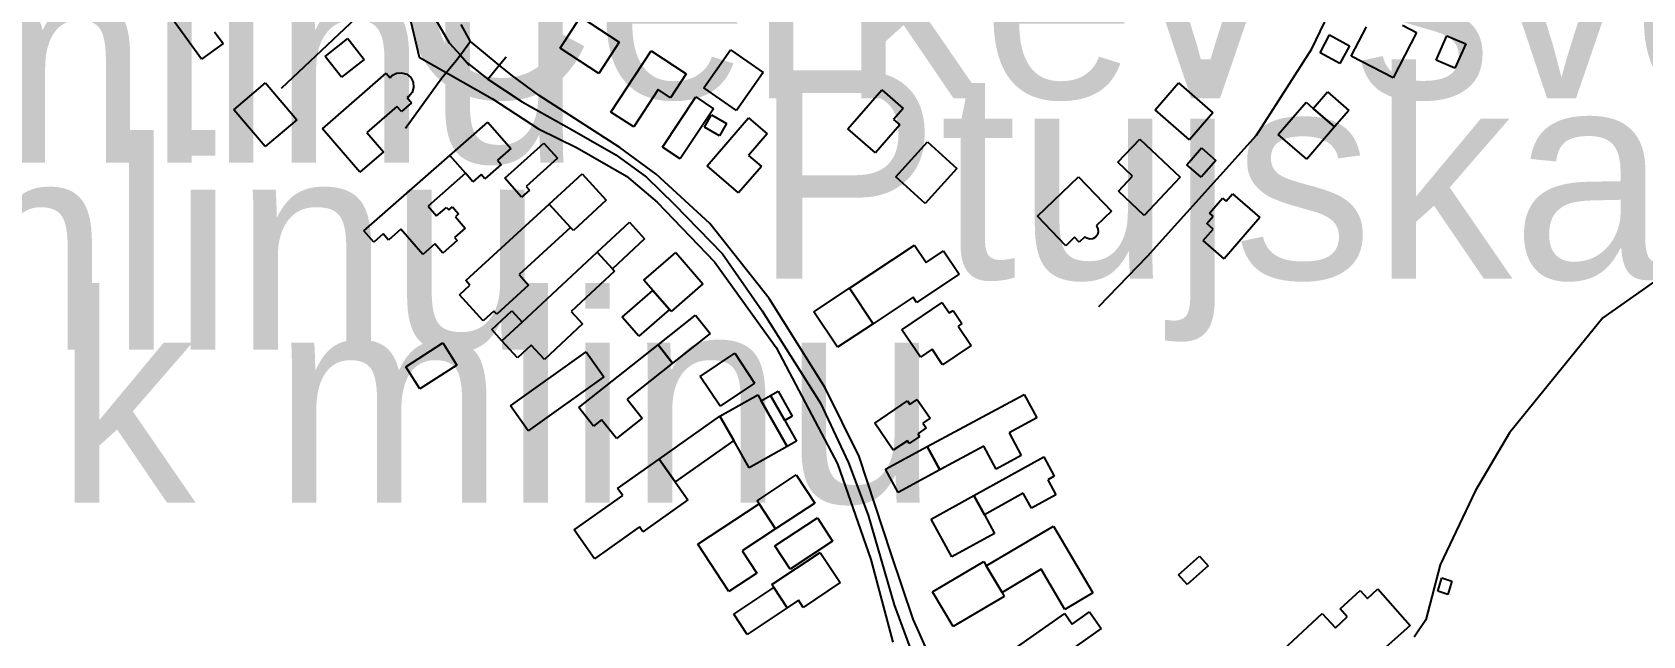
# Model space of a CAD drawing. Extents: x -8864 to 13231, y -7697 to 8949.
# Drawn here: x -498.5 to -18.9, y -3434 to -3254.4 of the extents above; entities that cross this region are included whole.
import ezdxf

# ---------------------------------------------------------------- set-up
doc = ezdxf.new("R2010")
doc.units = 0
for name, color, linetype in [('OSM_BUILDING_BARN', 9, 'CONTINUOUS'), ('OSM_BUILDING_FARM_AUXILIARY', 9, 'CONTINUOUS'), ('OSM_BUILDING_GARAGE', 9, 'CONTINUOUS'), ('OSM_BUILDING_HOUSE', 9, 'CONTINUOUS'), ('OSM_BUILDING_YES', 9, 'CONTINUOUS'), ('OSM_HIGHWAY_FOOTWAY', 8, 'CONTINUOUS'), ('OSM_HIGHWAY_RESIDENTIAL', 8, 'CONTINUOUS'), ('OSM_HIGHWAY_SECONDARY', 8, 'CONTINUOUS'), ('OSM_HIGHWAY_SERVICE', 8, 'CONTINUOUS'), ('OSM_HIGHWAY_TRACK', 8, 'CONTINUOUS'), ('OSM_LABELS', 8, 'CONTINUOUS'), ('OSM_WATERWAY_STREAM', 4, 'CONTINUOUS')]:
    doc.layers.add(name, color=color, linetype=linetype)

msp = doc.modelspace()

# ---------------------------------------------------------------- linework, layer by layer
at = {"layer": 'OSM_BUILDING_BARN'}
for p, q in [((-399.747364, -3313.497619), (-374.096519, -3291.091841)), ((-374.096519, -3291.091841), (-369.47171, -3296.395839)), ((-369.47171, -3296.395839), (-380.627913, -3306.147634)), ((-380.627913, -3306.147634), (-378.062829, -3309.08318)), ((-378.062829, -3309.08318), (-375.137867, -3306.525697)), ((-375.137867, -3306.525697), (-374.464053, -3307.292942)), ((-374.464053, -3307.292942), (-373.384421, -3306.347785)), ((-373.384421, -3306.347785), (-371.508463, -3308.504967)), ((-371.508463, -3308.504967), (-372.473242, -3309.350048)), ((-372.473242, -3309.350048), (-369.525309, -3312.730374)), ((-369.379826, -3328.342142), (-344.517649, -3305.558301)), ((-344.517649, -3305.558301), (-338.170022, -3312.485745)), ((-396.799431, -3316.877945), (-399.747364, -3313.497619)), ((-388.728986, -3313.063959), (-392.411988, -3316.277492)), ((-382.189935, -3320.569616), (-388.728986, -3313.063959)), ((-369.525309, -3312.730374), (-372.702951, -3315.499128)), ((-338.170022, -3312.485745), (-353.499273, -3326.540784)), ((-394.012294, -3314.442776), (-396.799431, -3316.877945)), ((-392.411988, -3316.277492), (-394.012294, -3314.442776)), ((-378.583503, -3317.4228), (-382.189935, -3320.569616)), ((-376.225156, -3320.124837), (-378.583503, -3317.4228)), ((-371.929597, -3316.377568), (-376.225156, -3320.124837)), ((-372.702951, -3315.499128), (-371.929597, -3316.377568)), ((-352.580437, -3340.684779), (-330.26803, -3319.913566)), ((-330.26803, -3319.913566), (-325.727448, -3324.795024)), ((-368.139397, -3329.6876), (-369.379826, -3328.342142)), ((-353.499273, -3326.540784), (-350.666195, -3329.643122)), ((-325.091919, -3325.484432), (-338.039853, -3337.537962)), ((-325.727448, -3324.795024), (-325.091919, -3325.484432)), ((-371.248127, -3332.534191), (-368.139397, -3329.6876)), ((-364.180744, -3340.262238), (-371.248127, -3332.534191)), ((-350.666195, -3329.643122), (-360.17615, -3338.360805)), ((-361.056701, -3337.393409), (-364.180744, -3340.262238)), ((-360.17615, -3338.360805), (-361.056701, -3337.393409)), ((-338.039853, -3337.537962), (-334.594217, -3341.240753)), ((-358.598814, -3346.289003), (-352.580437, -3340.684779)), ((-334.594217, -3341.240753), (-345.911217, -3351.782032)), ((-353.93572, -3351.303894), (-358.598814, -3346.289003)), ((-349.86987, -3347.523267), (-353.93572, -3351.303894)), ((-345.911217, -3351.782032), (-349.86987, -3347.523267)), ((-335.75042, -3366.07058), (-312.098043, -3347.400952)), ((-312.098043, -3347.400952), (-307.779513, -3352.882862)), ((-356.041387, -3365.570203), (-333.568184, -3349.513656)), ((-333.568184, -3349.513656), (-328.300189, -3356.952596)), ((-328.300189, -3356.952596), (-350.758078, -3373.009144)), ((-307.779513, -3352.882862), (-321.332348, -3363.579814)), ((-350.758078, -3373.009144), (-356.041387, -3365.570203)), ((-331.340006, -3371.663685), (-335.75042, -3366.07058)), ((-321.332348, -3363.579814), (-316.837707, -3369.284114)), ((-328.943375, -3369.784491), (-331.340006, -3371.663685)), ((-324.540618, -3375.366476), (-328.943375, -3369.784491)), ((-316.837707, -3369.284114), (-324.540618, -3375.366476)), ((-311.822393, -3381.482197), (-293.675377, -3368.683661)), ((-293.675377, -3368.683661), (-289.594213, -3375.900212)), ((-289.594213, -3375.900212), (-307.067415, -3388.231729)), ((-324.150112, -3390.17764), (-311.822393, -3381.482197)), ((-307.067415, -3388.231729), (-311.822393, -3381.482197)), ((-311.822393, -3381.482197), (-307.067415, -3388.231729)), ((-322.641689, -3392.312583), (-324.150112, -3390.17764)), ((-307.067415, -3388.231729), (-303.277216, -3393.613564)), ((-337.11336, -3402.520277), (-322.641689, -3392.312583)), ((-303.277216, -3393.613564), (-316.692225, -3403.065132)), ((-300.275684, -3406.823521), (-281.983186, -3394.769991)), ((-281.983186, -3394.769991), (-277.09804, -3402.197812)), ((-331.079669, -3411.093406), (-337.11336, -3402.520277)), ((-317.687631, -3401.652957), (-331.079669, -3411.093406)), ((-316.692225, -3403.065132), (-317.687631, -3401.652957)), ((-277.09804, -3402.197812), (-287.052099, -3408.758313)), ((-291.010752, -3420.900799), (-300.275684, -3406.823521)), ((-287.052099, -3408.758313), (-282.67997, -3415.407769)), ((-282.67997, -3415.407769), (-291.010752, -3420.900799)), ((-289.586556, -3427.572494), (-277.679969, -3419.644296)), ((-277.679969, -3419.644296), (-273.63709, -3425.726659)), ((-285.543676, -3433.654857), (-289.586556, -3427.572494)), ((-273.63709, -3425.726659), (-285.543676, -3433.654857))]:
    msp.add_line(p, q, dxfattribs=at)
at = {"layer": 'OSM_BUILDING_FARM_AUXILIARY'}
for p, q in [((-205.000023, -3437.246453), (-191.026055, -3427.394582)), ((-191.026055, -3427.394582), (-188.805534, -3430.541399)), ((-188.805534, -3430.541399), (-183.63708, -3426.894205)), ((-183.63708, -3426.894205), (-180.145502, -3431.84238)), ((-180.145502, -3431.84238), (-205.94183, -3450.044989))]:
    msp.add_line(p, q, dxfattribs=at)
at = {"layer": 'OSM_BUILDING_GARAGE'}
for p, q in [((-114.984699, -3260.502117), (-112.143963, -3255.231478)), ((-112.143963, -3255.231478), (-106.24044, -3258.411652)), ((-109.081176, -3263.682292), (-114.984699, -3260.502117)), ((-106.24044, -3258.411652), (-109.081176, -3263.682292))]:
    msp.add_line(p, q, dxfattribs=at)
at = {"layer": 'OSM_BUILDING_HOUSE'}
for p, q in [((-448.039865, -3262.41467), (-458.055181, -3248.693216)), ((-444.219038, -3254.252962), (-441.676924, -3257.733363)), ((-105.704453, -3261.569588), (-101.186841, -3252.77407)), ((-86.217467, -3254.441994), (-93.200623, -3268.007775)), ((-90.398172, -3252.284812), (-86.217467, -3254.441994)), ((-441.676924, -3257.733363), (-448.039865, -3262.41467)), ((-326.140924, -3278.159871), (-314.219024, -3259.912784)), ((-314.219024, -3259.912784), (-303.751948, -3266.762391)), ((-298.445668, -3270.943321), (-290.505392, -3259.623677)), ((-290.505392, -3259.623677), (-280.811669, -3266.428807)), ((-93.200623, -3268.007775), (-105.704453, -3261.569588)), ((-438.445684, -3277.459343), (-429.042926, -3269.464428)), ((-429.042926, -3269.464428), (-419.701424, -3280.461606)), ((-303.751948, -3266.762391), (-308.415042, -3273.901106)), ((-288.751946, -3277.74845), (-298.445668, -3270.943321)), ((-280.811669, -3266.428807), (-288.751946, -3277.74845)), ((-164.081182, -3277.503821), (-157.166939, -3269.508906)), ((-157.166939, -3269.508906), (-146.891287, -3278.41562)), ((-312.113357, -3271.477056), (-319.372164, -3282.585429)), ((-308.415042, -3273.901106), (-312.113357, -3271.477056)), ((-310.811673, -3288.623314), (-300.903555, -3273.678716)), ((-300.903555, -3273.678716), (-295.627904, -3277.181356)), ((-255.589615, -3283.119165), (-245.474759, -3271.599371)), ((-245.474759, -3271.599371), (-239.173074, -3277.147998)), ((-429.104182, -3288.456522), (-438.445684, -3277.459343)), ((-419.701424, -3280.461606), (-429.104182, -3288.456522)), ((-319.372164, -3282.585429), (-326.140924, -3278.159871)), ((-295.627904, -3277.181356), (-305.536021, -3292.114835)), ((-239.173074, -3277.147998), (-241.998495, -3280.37265)), ((-241.998495, -3280.37265), (-240.137852, -3282.007216)), ((-153.80553, -3286.410535), (-164.081182, -3277.503821)), ((-146.891287, -3278.41562), (-153.80553, -3286.410535)), ((-374.096519, -3291.091841), (-362.779519, -3281.217732)), ((-362.779519, -3281.217732), (-355.95716, -3289.034735)), ((-247.411972, -3290.302357), (-255.589615, -3283.119165)), ((-240.137852, -3282.007216), (-247.411972, -3290.302357)), ((-355.95716, -3289.034735), (-359.954098, -3292.526256)), ((-305.536021, -3292.114835), (-310.811673, -3288.623314)), ((-241.263426, -3297.452191), (-231.860669, -3287.055466)), ((-231.860669, -3287.055466), (-223.154695, -3294.939186)), ((-175.214414, -3293.126709), (-168.644735, -3286.188145)), ((-168.644735, -3286.188145), (-156.623294, -3297.574506)), ((-369.47171, -3296.395839), (-374.096519, -3291.091841)), ((-358.828523, -3293.816117), (-363.690698, -3298.063763)), ((-359.954098, -3292.526256), (-358.828523, -3293.816117)), ((-223.154695, -3294.939186), (-232.56511, -3305.335911)), ((-170.826971, -3297.285399), (-175.214414, -3293.126709)), ((-367.251189, -3298.942203), (-369.47171, -3296.395839)), ((-364.793302, -3296.796141), (-367.251189, -3298.942203)), ((-363.690698, -3298.063763), (-364.793302, -3296.796141)), ((-344.517649, -3305.558301), (-334.701415, -3296.551512)), ((-334.701415, -3296.551512), (-327.526835, -3304.390755)), ((-232.56511, -3305.335911), (-241.263426, -3297.452191)), ((-199.127128, -3309.149897), (-186.952547, -3297.441072)), ((-186.952547, -3297.441072), (-177.121, -3307.682124)), ((-174.992362, -3301.677598), (-170.826971, -3297.285399)), ((-156.623294, -3297.574506), (-167.358364, -3308.916388)), ((-327.526835, -3304.390755), (-337.343069, -3313.386424)), ((-167.358364, -3308.916388), (-174.992362, -3301.677598)), ((-147.89435, -3308.22698), (-144.027581, -3303.768063)), ((-144.027581, -3303.768063), (-142.932634, -3304.724339)), ((-142.932634, -3304.724339), (-141.033706, -3302.533799)), ((-141.033706, -3302.533799), (-132.924976, -3309.561319)), ((-338.170022, -3312.485745), (-344.517649, -3305.558301)), ((-190.689148, -3317.934297), (-199.127128, -3309.149897)), ((-177.121, -3307.682124), (-181.653925, -3312.040966)), ((-148.675361, -3311.351557), (-146.791747, -3309.183256)), ((-146.791747, -3309.183256), (-147.89435, -3308.22698)), ((-337.343069, -3313.386424), (-338.170022, -3312.485745)), ((-330.26803, -3319.913566), (-320.673848, -3310.973494)), ((-320.673848, -3310.973494), (-316.133266, -3315.854952)), ((-181.653925, -3312.040966), (-181.577355, -3312.107682)), ((-181.577355, -3312.107682), (-181.125594, -3312.908286)), ((-181.026054, -3313.831204), (-181.278734, -3314.720763)), ((-181.125594, -3312.908286), (-181.026054, -3313.831204)), ((-149.73968, -3316.433165), (-146.768776, -3313.008361)), ((-146.768776, -3313.008361), (-148.675361, -3311.351557)), ((-132.924976, -3309.561319), (-143.529878, -3321.815)), ((-316.133266, -3315.854952), (-325.727448, -3324.795024)), ((-188.078122, -3315.432411), (-190.689148, -3317.934297)), ((-186.684553, -3316.889064), (-188.078122, -3315.432411)), ((-185.030648, -3315.298977), (-186.684553, -3316.889064)), ((-184.464033, -3315.743757), (-185.030648, -3315.298977)), ((-183.575824, -3315.999505), (-184.464033, -3315.743757)), ((-182.656988, -3315.899429), (-183.575824, -3315.999505)), ((-181.845349, -3315.44353), (-182.656988, -3315.899429)), ((-181.278734, -3314.720763), (-181.845349, -3315.44353)), ((-143.529878, -3321.815), (-149.73968, -3316.433165)), ((-325.727448, -3324.795024), (-330.26803, -3319.913566)), ((-316.347661, -3328.175349), (-306.860677, -3319.935805)), ((-306.860677, -3319.935805), (-298.751947, -3329.276179)), ((-313.667722, -3331.255449), (-316.347661, -3328.175349)), ((-308.759605, -3336.915271), (-313.667722, -3331.255449)), ((-298.751947, -3329.276179), (-308.238931, -3337.515723)), ((-265.689156, -3337.615799), (-255.099569, -3330.599399)), ((-255.099569, -3330.599399), (-248.101099, -3341.185156)), ((-308.238931, -3337.515723), (-308.759605, -3336.915271)), ((-258.690687, -3348.190436), (-265.689156, -3337.615799)), ((-239.494666, -3342.953155), (-227.519167, -3334.824806)), ((-227.519167, -3334.824806), (-225.398187, -3337.949383)), ((-225.398187, -3337.949383), (-224.28027, -3337.193258)), ((-224.28027, -3337.193258), (-221.607988, -3341.129558)), ((-312.098043, -3347.400952), (-300.964811, -3338.605434)), ((-300.964811, -3338.605434), (-296.638624, -3344.087343)), ((-248.101099, -3341.185156), (-258.690687, -3348.190436)), ((-233.989306, -3351.081504), (-239.494666, -3342.953155)), ((-221.607988, -3341.129558), (-222.733562, -3341.896803)), ((-222.733562, -3341.896803), (-218.859136, -3347.601103)), ((-307.779513, -3352.882862), (-312.098043, -3347.400952)), ((-296.638624, -3344.087343), (-307.779513, -3352.882862)), ((-218.859136, -3347.601103), (-227.388999, -3353.383239)), ((-299.548272, -3356.841401), (-289.280277, -3349.958436)), ((-289.280277, -3349.958436), (-283.353783, -3358.809552)), ((-230.536013, -3348.746411), (-233.989306, -3351.081504)), ((-227.388999, -3353.383239), (-230.536013, -3348.746411)), ((-293.621778, -3365.692518), (-299.548272, -3356.841401)), ((-293.675377, -3368.683661), (-282.404319, -3362.289953)), ((-283.353783, -3358.809552), (-293.621778, -3365.692518)), ((-282.404319, -3362.289953), (-281.393599, -3364.080191)), ((-281.393599, -3364.080191), (-273.675375, -3377.70157)), ((-247.580425, -3370.751887), (-237.825447, -3364.10243)), ((-237.825447, -3364.10243), (-237.090378, -3365.19214)), ((-237.090378, -3365.19214), (-234.915799, -3363.702128)), ((-234.915799, -3363.702128), (-231.1256, -3369.284114)), ((-289.594213, -3375.900212), (-293.675377, -3368.683661)), ((-242.075065, -3378.846877), (-247.580425, -3370.751887)), ((-231.1256, -3369.284114), (-233.300179, -3370.763006)), ((-233.300179, -3370.763006), (-232.320087, -3372.197421)), ((-284.95409, -3384.095278), (-289.594213, -3375.900212)), ((-237.871389, -3375.989168), (-242.075065, -3378.846877)), ((-237.304773, -3376.82313), (-237.871389, -3375.989168)), ((-234.234329, -3374.732665), (-237.304773, -3376.82313)), ((-232.320087, -3372.197421), (-234.800945, -3373.887584)), ((-234.800945, -3373.887584), (-234.234329, -3374.732665)), ((-273.675375, -3377.70157), (-284.95409, -3384.095278)), ((-244.341528, -3384.428863), (-231.937238, -3377.746048)), ((-231.937238, -3377.746048), (-228.200638, -3384.695731)), ((-282.588086, -3393.858193), (-270.941837, -3386.185743)), ((-270.941837, -3386.185743), (-265.444133, -3394.525362)), ((-240.604927, -3391.378546), (-244.341528, -3384.428863)), ((-228.200638, -3384.695731), (-240.604927, -3391.378546)), ((-281.983186, -3394.769991), (-282.588086, -3393.858193)), ((-277.09804, -3402.197812), (-281.983186, -3394.769991)), ((-265.444133, -3394.525362), (-277.09804, -3402.197812)), ((-230.826978, -3399.295624), (-218.093439, -3392.279225)), ((-218.093439, -3392.279225), (-214.946425, -3398.016883)), ((-277.373691, -3407.29054), (-264.678436, -3398.928681)), ((-264.678436, -3398.928681), (-260.12254, -3405.856125)), ((-224.624833, -3410.58191), (-230.826978, -3399.295624)), ((-214.946425, -3398.016883), (-211.891294, -3403.56551)), ((-211.891294, -3403.56551), (-224.624833, -3410.58191)), ((-278.246585, -3418.799215), (-263.851484, -3409.214212)), ((-272.817794, -3414.217984), (-277.373691, -3407.29054)), ((-260.12254, -3405.856125), (-272.817794, -3414.217984)), ((-263.851484, -3409.214212), (-257.84842, -3418.23212)), ((-230.352246, -3420.956396), (-215.107221, -3411.949607)), ((-215.107221, -3411.949607), (-214.372152, -3413.19499)), ((-214.372152, -3413.19499), (-209.686087, -3421.134308)), ((-277.679969, -3419.644296), (-278.246585, -3418.799215)), ((-273.63709, -3425.726659), (-277.679969, -3419.644296)), ((-257.84842, -3418.23212), (-268.889769, -3425.582105)), ((-270.275681, -3423.491641), (-273.63709, -3425.726659)), ((-268.889769, -3425.582105), (-270.275681, -3423.491641)), ((-224.241985, -3431.308644), (-230.352246, -3420.956396)), ((-208.99696, -3422.301855), (-224.241985, -3431.308644)), ((-209.686087, -3421.134308), (-208.99696, -3422.301855))]:
    msp.add_line(p, q, dxfattribs=at)
at = {"layer": 'OSM_BUILDING_YES'}
for p, q in [((-341.263437, -3259.178897), (-335.176147, -3249.860763)), ((-335.176147, -3249.860763), (-323.698351, -3257.36642)), ((-411.278759, -3261.602947), (-404.502342, -3256.254471)), ((-404.502342, -3256.254471), (-399.601882, -3262.481387)), ((-80.3752, -3262.681538), (-77.189901, -3255.442748)), ((-77.189901, -3255.442748), (-71.600314, -3257.900156)), ((-329.785641, -3266.684555), (-341.263437, -3259.178897)), ((-323.698351, -3257.36642), (-329.785641, -3266.684555)), ((-71.600314, -3257.900156), (-74.79327, -3265.138945)), ((-406.378299, -3267.818743), (-411.278759, -3261.602947)), ((-399.601882, -3262.481387), (-406.378299, -3267.818743)), ((-74.79327, -3265.138945), (-80.3752, -3262.681538)), ((-412.098054, -3283.130285), (-393.093458, -3266.640077)), ((-393.093458, -3266.640077), (-391.937256, -3267.974416)), ((-391.937256, -3267.974416), (-391.401268, -3267.329486)), ((-391.401268, -3267.329486), (-390.023014, -3266.595599)), ((-390.023014, -3266.595599), (-388.476306, -3266.451046)), ((-388.476306, -3266.451046), (-386.983197, -3266.906945)), ((-386.983197, -3266.906945), (-385.78871, -3267.907699)), ((-385.78871, -3267.907699), (-385.053641, -3269.286516)), ((-384.908159, -3270.832126), (-385.367577, -3272.322138)), ((-385.053641, -3269.286516), (-384.908159, -3270.832126)), ((-385.505402, -3275.391118), (-388.552876, -3278.037557)), ((-386.362983, -3273.523043), (-386.883657, -3273.80103)), ((-386.883657, -3273.80103), (-385.505402, -3275.391118)), ((-385.367577, -3272.322138), (-386.362983, -3273.523043)), ((-127.427273, -3284.820447), (-119.127119, -3275.235445)), ((-119.127119, -3275.235445), (-117.029109, -3277.059042)), ((-117.029109, -3277.059042), (-112.748864, -3272.133106)), ((-112.748864, -3272.133106), (-106.370609, -3277.659494)), ((-389.869874, -3276.514186), (-398.805557, -3284.275592)), ((-388.552876, -3278.037557), (-389.869874, -3276.514186)), ((-298.277215, -3282.629907), (-296.171549, -3278.993833)), ((-297.450262, -3294.18306), (-285.137857, -3279.883393)), ((-296.171549, -3278.993833), (-291.715193, -3281.584675)), ((-285.137857, -3279.883393), (-279.609525, -3284.653655)), ((-117.029109, -3277.059042), (-110.643197, -3282.596549)), ((-110.643197, -3282.596549), (-117.029109, -3277.059042)), ((-106.370609, -3277.659494), (-110.643197, -3282.596549)), ((-400.895909, -3296.062255), (-412.098054, -3283.130285)), ((-398.805557, -3284.275592), (-393.874469, -3289.968773)), ((-293.828516, -3285.220749), (-298.277215, -3282.629907)), ((-291.715193, -3281.584675), (-293.828516, -3285.220749)), ((-279.609525, -3284.653655), (-285.145514, -3291.080722)), ((-118.943352, -3292.181552), (-127.427273, -3284.820447)), ((-110.643197, -3282.596549), (-118.943352, -3292.181552)), ((-393.874469, -3289.968773), (-400.895909, -3296.062255)), ((-357.787176, -3297.885851), (-346.102641, -3287.40017)), ((-346.102641, -3287.40017), (-342.075076, -3291.925803)), ((-154.601855, -3293.882834), (-150.237383, -3288.845704)), ((-150.237383, -3288.845704), (-145.987765, -3292.537375)), ((-342.075076, -3291.925803), (-351.393607, -3300.298781)), ((-288.124075, -3302.222454), (-297.450262, -3294.18306)), ((-281.347657, -3294.349853), (-288.124075, -3302.222454)), ((-285.145514, -3291.080722), (-281.347657, -3294.349853)), ((-150.34458, -3297.574506), (-154.601855, -3293.882834)), ((-145.987765, -3292.537375), (-150.34458, -3297.574506)), ((-352.74889, -3303.545673), (-357.787176, -3297.885851)), ((-350.382887, -3301.42185), (-352.74889, -3303.545673)), ((-351.393607, -3300.298781), (-350.382887, -3301.42185)), ((-255.099569, -3330.599399), (-235.719781, -3317.767504)), ((-235.719781, -3317.767504), (-232.297116, -3322.938068)), ((-232.297116, -3322.938068), (-227.08272, -3319.479906)), ((-227.08272, -3319.479906), (-222.488539, -3326.429589)), ((-222.488539, -3326.429589), (-235.160822, -3334.824806)), ((-322.794829, -3339.183647), (-313.667722, -3331.255449)), ((-313.667722, -3331.255449), (-308.759605, -3336.915271)), ((-248.101099, -3341.185156), (-255.099569, -3330.599399)), ((-236.179199, -3333.290316), (-248.101099, -3341.185156)), ((-235.160822, -3334.824806), (-236.179199, -3333.290316)), ((-361.661602, -3342.908677), (-355.635567, -3337.348931)), ((-355.635567, -3337.348931), (-352.580437, -3340.684779)), ((-308.759605, -3336.915271), (-317.886712, -3344.843469)), ((-358.598814, -3346.289003), (-361.661602, -3342.908677)), ((-352.580437, -3340.684779), (-358.598814, -3346.289003)), ((-317.886712, -3344.843469), (-322.794829, -3339.183647)), ((-387.235877, -3353.950333), (-376.217499, -3346.889456)), ((-376.217499, -3346.889456), (-372.029137, -3353.483315)), ((-383.047515, -3360.544193), (-387.235877, -3353.950333)), ((-372.029137, -3353.483315), (-383.047515, -3360.544193)), ((-278.606462, -3362.501223), (-276.347657, -3361.222482)), ((-276.347657, -3361.222482), (-272.136324, -3368.661422)), ((-231.937238, -3377.746048), (-203.070466, -3362.200997)), ((-203.070466, -3362.200997), (-199.333866, -3369.15068)), ((-281.393599, -3364.080191), (-278.606462, -3362.501223)), ((-273.675375, -3377.70157), (-281.393599, -3364.080191)), ((-274.387473, -3369.940164), (-278.606462, -3362.501223)), ((-278.606462, -3362.501223), (-274.387473, -3369.940164)), ((-272.136324, -3368.661422), (-274.387473, -3369.940164)), ((-274.387473, -3369.940164), (-270.888238, -3376.122602)), ((-199.333866, -3369.15068), (-207.595735, -3373.598477)), ((-270.888238, -3376.122602), (-273.675375, -3377.70157)), ((-207.595735, -3373.598477), (-203.951018, -3380.370248)), ((-228.200638, -3384.695731), (-231.937238, -3377.746048)), ((-215.099564, -3377.634853), (-228.200638, -3384.695731)), ((-218.093439, -3392.279225), (-197.258827, -3380.815028)), ((-211.454847, -3384.406624), (-215.099564, -3377.634853)), ((-203.951018, -3380.370248), (-211.454847, -3384.406624)), ((-197.258827, -3380.815028), (-194.111813, -3386.552686)), ((-194.111813, -3386.552686), (-196.079654, -3387.631277)), ((-196.079654, -3387.631277), (-193.629424, -3392.090193)), ((-214.946425, -3398.016883), (-218.093439, -3392.279225)), ((-203.361431, -3391.634294), (-214.946425, -3398.016883)), ((-200.903544, -3396.093211), (-203.361431, -3391.634294)), ((-193.629424, -3392.090193), (-200.903544, -3396.093211)), ((-214.372152, -3413.19499), (-194.364493, -3401.37497)), ((-194.364493, -3401.37497), (-182.611046, -3421.278861)), ((-209.686087, -3421.134308), (-214.372152, -3413.19499)), ((-198.062809, -3414.262462), (-209.686087, -3421.134308)), ((-190.995427, -3426.238155), (-198.062809, -3414.262462)), ((-157.082713, -3415.897027), (-150.826969, -3410.303922)), ((-148.269542, -3413.19499), (-154.525285, -3418.788095)), ((-150.826969, -3410.303922), (-148.269542, -3413.19499)), ((-154.525285, -3418.788095), (-157.082713, -3415.897027)), ((-79.923439, -3420.745126), (-78.675353, -3416.842184)), ((-78.675353, -3416.842184), (-75.689135, -3417.80958)), ((-75.689135, -3417.80958), (-76.952535, -3421.712522)), ((-182.611046, -3421.278861), (-190.995427, -3426.238155)), ((-109.004606, -3426.004646), (-103.024514, -3420.556094)), ((-103.024514, -3420.556094), (-100.888219, -3422.913427)), ((-100.888219, -3422.913427), (-97.718234, -3420.077956)), ((-97.718234, -3420.077956), (-88.101082, -3430.96394)), ((-76.952535, -3421.712522), (-79.923439, -3420.745126)), ((-136.3017, -3447.743254), (-114.326199, -3427.383463)), ((-114.326199, -3427.383463), (-110.398174, -3431.664468)), ((-110.398174, -3431.664468), (-106.852998, -3428.384217)), ((-106.852998, -3428.384217), (-109.004606, -3426.004646)), ((-88.101082, -3430.96394), (-111.508435, -3451.77963))]:
    msp.add_line(p, q, dxfattribs=at)
at = {"layer": 'OSM_HIGHWAY_FOOTWAY'}
for p, q in [((-378.300195, -3250.728083), (-374.349199, -3257.599929)), ((-374.349199, -3257.599929), (-371.003104, -3261.269362)), ((-371.003104, -3261.269362), (-368.989321, -3263.482141)), ((-368.989321, -3263.482141), (-368.361449, -3264.17155)), ((-368.989321, -3263.482141), (-362.810147, -3268.419196)), ((-362.810147, -3268.419196), (-359.410453, -3264.193789)), ((-359.410453, -3264.193789), (-357.39667, -3261.691903)), ((-362.810147, -3268.419196), (-352.580437, -3275.135369)), ((-352.580437, -3275.135369), (-337.672319, -3283.474989)), ((-337.672319, -3283.474989), (-324.663129, -3290.936168)), ((-324.663129, -3290.936168), (-315.604935, -3297.507789)), ((-315.604935, -3297.507789), (-307.274153, -3305.547182)), ((-307.274153, -3305.547182), (-292.955622, -3320.324988)), ((-292.955622, -3320.324988), (-281.117948, -3337.282214)), ((-281.117948, -3337.282214), (-263.728972, -3364.7696)), ((-263.728972, -3364.7696), (-255.39819, -3382.605266)), ((-255.39819, -3382.605266), (-249.555923, -3398.105839)), ((-249.555923, -3398.105839), (-241.807071, -3424.859338)), ((-241.807071, -3424.859338), (-234.93877, -3443.428891))]:
    msp.add_line(p, q, dxfattribs=at)
at = {"layer": 'OSM_HIGHWAY_RESIDENTIAL'}
for p, q in [((-117.434929, -3259.390168), (-101.263411, -3225.542432)), ((-133.889754, -3285.020598), (-117.434929, -3259.390168)), ((-166.339988, -3321.036635), (-133.889754, -3285.020598)), ((-180.880571, -3336.014592), (-166.339988, -3321.036635))]:
    msp.add_line(p, q, dxfattribs=at)
at = {"layer": 'OSM_HIGHWAY_SECONDARY'}
for p, q in [((-367.940316, -3257.188508), (-370.742767, -3252.095781)), ((-364.14246, -3260.324205), (-367.940316, -3257.188508)), ((-359.410453, -3264.193789), (-364.14246, -3260.324205)), ((-355.826992, -3267.129335), (-359.410453, -3264.193789)), ((-347.534495, -3273.245056), (-355.826992, -3267.129335)), ((-323.529898, -3288.723389), (-347.534495, -3273.245056)), ((-312.641688, -3296.684946), (-323.529898, -3288.723389)), ((-296.745821, -3311.340438), (-312.641688, -3296.684946)), ((-279.073538, -3333.612781), (-296.745821, -3311.340438)), ((-262.381346, -3360.232847), (-279.073538, -3333.612781)), ((-252.220548, -3380.714952), (-262.381346, -3360.232847)), ((-242.695279, -3409.69235), (-252.220548, -3380.714952)), ((-236.140914, -3429.051387), (-242.695279, -3409.69235)), ((-228.637085, -3445.908538), (-236.140914, -3429.051387))]:
    msp.add_line(p, q, dxfattribs=at)
at = {"layer": 'OSM_HIGHWAY_SERVICE'}
for p, q in [((-394.211376, -3242.655331), (-424.326233, -3271.187949)), ((-371.003104, -3261.269362), (-372.251189, -3262.926166)), ((-367.940316, -3257.188508), (-371.003104, -3261.269362)), ((-372.251189, -3262.926166), (-376.523778, -3268.11897)), ((-376.523778, -3268.11897), (-387.358389, -3283.030209))]:
    msp.add_line(p, q, dxfattribs=at)
at = {"layer": 'OSM_HIGHWAY_TRACK'}
for p, q in [((-13.728945, -3327.374746), (-30.712101, -3339.406037)), ((-30.712101, -3339.406037), (-47.067386, -3359.487841)), ((-47.067386, -3359.487841), (-58.591124, -3373.665194)), ((-58.591124, -3373.665194), (-68.62941, -3390.778093)), ((-68.62941, -3390.778093), (-79.157742, -3412.9726)), ((-79.157742, -3412.9726), (-83.499243, -3429.340494)), ((-83.499243, -3429.340494), (-86.96785, -3434.422102))]:
    msp.add_line(p, q, dxfattribs=at)
at = {"layer": 'OSM_WATERWAY_STREAM'}
for p, q in [((-385.781053, -3251.317416), (-383.246596, -3261.836456)), ((-383.246596, -3261.836456), (-361.416579, -3274.268049)), ((-361.416579, -3274.268049), (-347.710605, -3283.174763)), ((-347.710605, -3283.174763), (-336.248123, -3288.823465)), ((-336.248123, -3288.823465), (-321.539086, -3297.285399)), ((-321.539086, -3297.285399), (-312.366037, -3304.980088)), ((-312.366037, -3304.980088), (-295.313968, -3322.737917)), ((-295.313968, -3322.737917), (-276.937243, -3348.268273)), ((-276.937243, -3348.268273), (-258.68303, -3382.905492)), ((-258.68303, -3382.905492), (-248.728971, -3411.304677)), ((-248.728971, -3411.304677), (-242.189919, -3435.978831))]:
    msp.add_line(p, q, dxfattribs=at)

# ---------------------------------------------------------------- texts
at = {"layer": 'OSM_LABELS'}
for s, p in [('Cerkev svetega Jožefa Delavca', (-390.890931, -3274.046215)), ('Ulica bratov Turjakov', (-1273.440297, -3282.348639)), ('Pot k mlinu', (-745.099467, -3293.186543)), ('Ptujska cesta', (-283.689769, -3327.794953)), ('Pot k mlinu', (-756.474701, -3348.887989)), ('Pot k mlinu', (-639.016396, -3394.412994))]:
    msp.add_text(s, height=62.042552, dxfattribs=at).set_placement(p)

doc.saveas('drawing.dxf')
